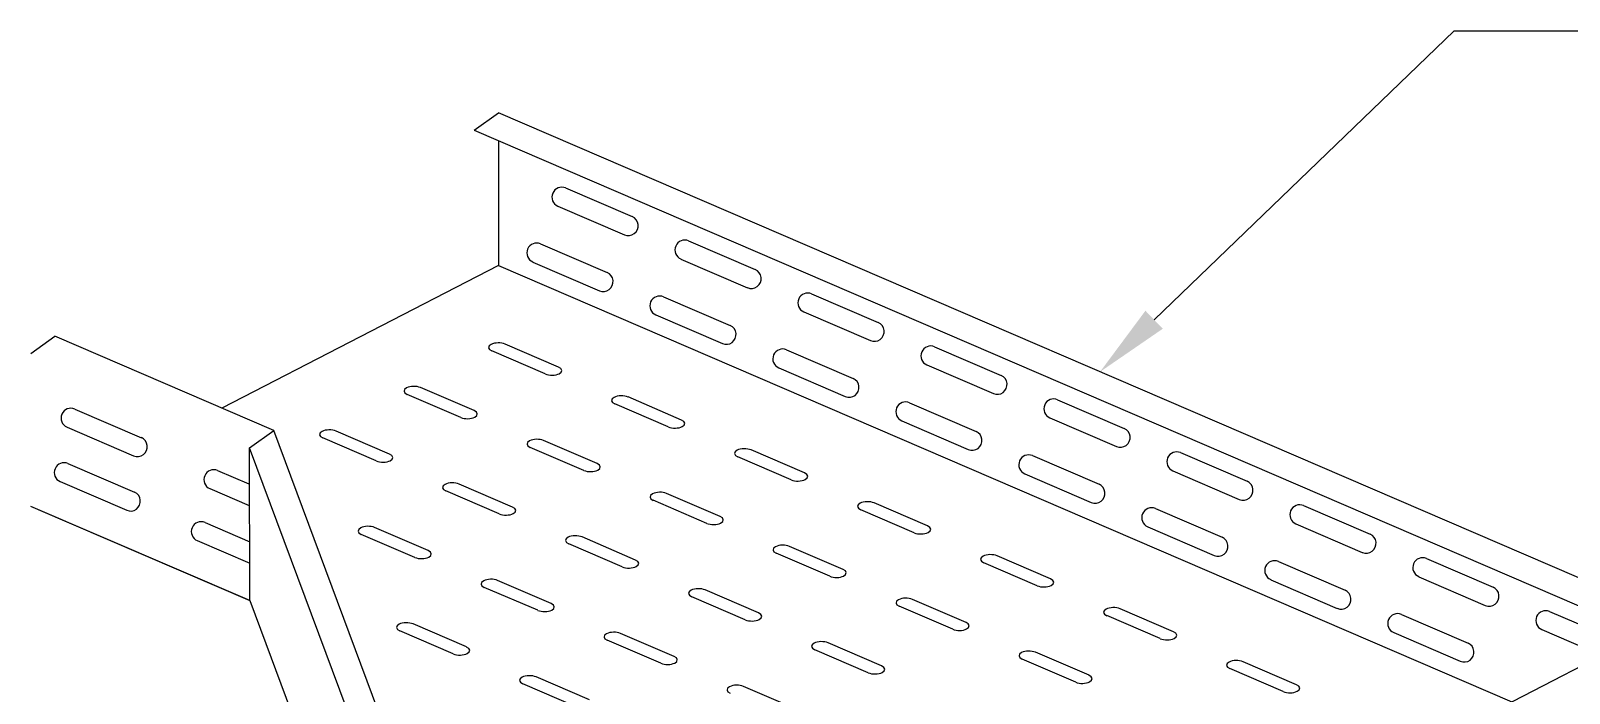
# Model space of a CAD drawing. Extents: x -508 to 92, y -98 to -31.
# Drawn here: x -87.476 to -85.151, y -63.785 to -62.784 of the extents above; entities that cross this region are included whole.
import ezdxf

# ---------------------------------------------------------------- set-up
doc = ezdxf.new("R2010")
doc.units = 0
doc.header["$MEASUREMENT"] = 0
doc.layers.add('CONSTRUCTION', color=3, linetype='CONTINUOUS')

msp = doc.modelspace()

# ---------------------------------------------------------------- linework, layer by layer
at = {"layer": 'CONSTRUCTION'}
for p, q in [((-85.7781, -63.2207, 0.5349), (-85.3246, -62.7842, 0.5349)), ((-85.3246, -62.7842, 0.5349), (-84.853, -62.7842, 0.5349)), ((-84.9504, -63.6907, -31.1271), (-86.7692, -62.9081, -32.5977)), ((-86.7692, -62.9501, -32.6202), (-86.769, -63.1389, -32.7209)), ((-86.6675, -63.0216, -32.7215), (-86.5669, -63.0649, -32.7271)), ((-86.6793, -63.049, -32.7209), (-86.5787, -63.0923, -32.7265)), ((-86.7054, -63.1061, -32.7215), (-86.6048, -63.1494, -32.7271)), ((-86.4816, -63.1015, -32.5712), (-86.381, -63.1448, -32.5768)), ((-86.4934, -63.129, -32.5706), (-86.3928, -63.1723, -32.5762)), ((-86.769, -63.1389, -32.7209), (-85.2375, -63.7978, -31.4825)), ((-86.7172, -63.1335, -32.7209), (-86.6166, -63.1768, -32.7265)), ((-86.5195, -63.186, -32.5712), (-86.4189, -63.2293, -32.5768)), ((-86.2957, -63.1815, -32.4209), (-86.1952, -63.2248, -32.4265)), ((-86.5313, -63.2135, -32.5706), (-86.4307, -63.2568, -32.5762)), ((-86.3075, -63.2089, -32.4202), (-86.2069, -63.2522, -32.4259)), ((-87.1088, -63.3878, -31.6833), (-87.4395, -63.2455, -31.9507)), ((-86.3336, -63.266, -32.4209), (-86.233, -63.3093, -32.4265)), ((-86.1098, -63.2615, -32.2706), (-86.0093, -63.3048, -32.2762)), ((-86.3454, -63.2934, -32.4202), (-86.2448, -63.3367, -32.4259)), ((-86.1216, -63.2889, -32.2699), (-86.021, -63.3322, -32.2756)), ((-87.4094, -63.3556, -38.2549), (-87.3088, -63.3989, -38.2605)), ((-86.1477, -63.346, -32.2706), (-86.0472, -63.3893, -32.2762)), ((-85.9239, -63.3415, -32.1203), (-85.8234, -63.3848, -32.1259)), ((-87.4211, -63.383, -38.2543), (-87.3206, -63.4263, -38.2599)), ((-86.1595, -63.3734, -32.2699), (-86.0589, -63.4167, -32.2756)), ((-85.9357, -63.3689, -32.1196), (-85.8351, -63.4122, -32.1253)), ((-86.8971, -63.9558, -30.6179), (-87.1088, -63.3878, -31.6833)), ((-86.9336, -63.9822, -30.5845), (-87.1453, -63.4141, -31.6499)), ((-87.145, -63.6449, -31.773), (-87.1453, -63.4141, -31.6499)), ((-85.9618, -63.426, -32.1203), (-85.8613, -63.4693, -32.1259)), ((-85.7381, -63.4215, -31.97), (-85.6375, -63.4648, -31.9756)), ((-87.4198, -63.4378, -38.2186), (-87.3192, -63.4811, -38.2242)), ((-87.1935, -63.4484, -38.0804), (-87.1462, -63.4688, -38.083)), ((-85.9736, -63.4534, -32.1196), (-85.873, -63.4967, -32.1253)), ((-85.7498, -63.4489, -31.9693), (-85.6493, -63.4922, -31.975)), ((-87.4315, -63.4652, -38.2179), (-87.331, -63.5085, -38.2236)), ((-87.2053, -63.4759, -38.0797), (-87.1461, -63.5013, -38.083)), ((-85.5522, -63.5015, -31.8197), (-85.4516, -63.5448, -31.8253)), ((-87.4646, -63.5074, -32.0314), (-87.145, -63.6449, -31.773)), ((-85.776, -63.506, -31.97), (-85.6754, -63.5493, -31.9756)), ((-87.2125, -63.527, -38.051), (-87.1451, -63.556, -38.0548)), ((-85.7877, -63.5334, -31.9693), (-85.6872, -63.5767, -31.975)), ((-85.5639, -63.5289, -31.819), (-85.4634, -63.5722, -31.8247)), ((-87.2243, -63.5544, -38.0504), (-87.1451, -63.5885, -38.0548)), ((-85.5901, -63.5859, -31.8197), (-85.4895, -63.6292, -31.8253)), ((-85.3663, -63.5814, -31.6694), (-85.2657, -63.6247, -31.675)), ((-85.6018, -63.6134, -31.819), (-85.5013, -63.6567, -31.8247)), ((-85.3781, -63.6089, -31.6687), (-85.2775, -63.6522, -31.6743)), ((-87.145, -63.6449, -31.773), (-87.0056, -64.0192, -31.071)), ((-85.4042, -63.6659, -31.6694), (-85.3036, -63.7092, -31.675)), ((-85.1804, -63.6614, -31.5191), (-85.0798, -63.7047, -31.5247)), ((-85.1922, -63.6888, -31.5184), (-85.0916, -63.7321, -31.524)), ((-85.4159, -63.6933, -31.6687), (-85.3154, -63.7366, -31.6743))]:
    msp.add_line(p, q, dxfattribs=at)
at = {"layer": 'CONSTRUCTION', "extrusion": (-0.191083, 0.861376, 0.470657)}
for p, q in [((-86.8057, -62.9344, -32.5643), (-86.7692, -62.9081, -32.5977)), ((-87.476, -63.2718, -31.9173), (-87.4395, -63.2455, -31.9507)), ((-87.1453, -63.4141, -31.6499), (-87.1088, -63.3878, -31.6833))]:
    msp.add_line(p, q, dxfattribs=at)
at = {"layer": 'CONSTRUCTION', "extrusion": (-0.00092807, 0.882316, 0.470657)}
for p, q in [((-86.8057, -62.9344, -32.5643), (-85.0379, -63.6951, -31.1349)), ((-86.769, -63.1389, -32.7209), (-87.1871, -63.3541, -32.3183)), ((-86.6984, -63.3026, -27.7809), (-86.7792, -63.2678, -27.8462)), ((-86.6782, -63.2922, -27.8003), (-86.7591, -63.2575, -27.8656)), ((-86.8261, -63.3683, -27.6579), (-86.9069, -63.3336, -27.7233)), ((-86.8059, -63.358, -27.6773), (-86.8868, -63.3232, -27.7427)), ((-86.4923, -63.3722, -27.65), (-86.5732, -63.3374, -27.7153)), ((-86.5125, -63.3826, -27.6306), (-86.5933, -63.3478, -27.6959)), ((-86.9538, -63.4341, -27.535), (-87.0346, -63.3993, -27.6003)), ((-86.9336, -63.4237, -27.5544), (-87.0144, -63.3889, -27.6197)), ((-86.62, -63.4379, -27.527), (-86.7009, -63.4032, -27.5924)), ((-86.6402, -63.4483, -27.5076), (-86.721, -63.4135, -27.573)), ((-86.3266, -63.4626, -27.4803), (-86.4074, -63.4278, -27.5456)), ((-86.3064, -63.4522, -27.4997), (-86.3873, -63.4174, -27.565)), ((-86.7679, -63.514, -27.3847), (-86.8487, -63.4793, -27.45)), ((-86.7477, -63.5037, -27.4041), (-86.8286, -63.4689, -27.4694)), ((-87.145, -63.6449, -31.773), (-87.4757, -63.5026, -32.0404)), ((-86.4543, -63.5283, -27.3573), (-86.5351, -63.4935, -27.4227)), ((-86.4341, -63.5179, -27.3767), (-86.515, -63.4831, -27.4421)), ((-86.1205, -63.5322, -27.3494), (-86.2014, -63.4974, -27.4147)), ((-86.1407, -63.5426, -27.33), (-86.2216, -63.5078, -27.3953)), ((-86.8956, -63.5798, -27.2617), (-86.9764, -63.545, -27.3271)), ((-86.8754, -63.5694, -27.2811), (-86.9563, -63.5346, -27.3465)), ((-86.5618, -63.5837, -27.2538), (-86.6427, -63.5489, -27.3191)), ((-86.582, -63.594, -27.2344), (-86.6628, -63.5592, -27.2997)), ((-86.2482, -63.5979, -27.2264), (-86.3291, -63.5631, -27.2918)), ((-86.2684, -63.6083, -27.207), (-86.3492, -63.5735, -27.2724)), ((-85.9548, -63.6225, -27.1796), (-86.0357, -63.5878, -27.245)), ((-85.9347, -63.6122, -27.1991), (-86.0155, -63.5774, -27.2644)), ((-86.6895, -63.6494, -27.1308), (-86.7704, -63.6146, -27.1962)), ((-86.7097, -63.6597, -27.1114), (-86.7905, -63.625, -27.1768)), ((-86.3961, -63.674, -27.084), (-86.4769, -63.6392, -27.1494)), ((-86.3759, -63.6636, -27.1035), (-86.4568, -63.6288, -27.1688)), ((-86.0825, -63.6883, -27.0567), (-86.1634, -63.6535, -27.1221)), ((-86.0624, -63.6779, -27.0761), (-86.1432, -63.6431, -27.1415)), ((-85.7488, -63.6922, -27.0487), (-85.8296, -63.6574, -27.1141)), ((-86.8172, -63.7151, -27.0079), (-86.8981, -63.6803, -27.0732)), ((-85.7689, -63.7025, -27.0293), (-85.8498, -63.6677, -27.0947)), ((-86.8374, -63.7255, -26.9884), (-86.9182, -63.6907, -27.0538)), ((-86.7072, -64.5543, -29.4411), (-85.0379, -63.6951, -31.0484)), ((-86.5238, -63.7397, -26.9611), (-86.6046, -63.7049, -27.0265)), ((-86.5036, -63.7294, -26.9805), (-86.5845, -63.6946, -27.0459)), ((-86.1901, -63.7436, -26.9531), (-86.2709, -63.7088, -27.0185)), ((-86.2102, -63.754, -26.9337), (-86.2911, -63.7192, -26.9991)), ((-85.8966, -63.7683, -26.9064), (-85.9775, -63.7335, -26.9718)), ((-85.8765, -63.7579, -26.9258), (-85.9573, -63.7231, -26.9912)), ((-85.583, -63.7825, -26.879), (-85.6639, -63.7477, -26.9444)), ((-85.5629, -63.7721, -26.8984), (-85.6437, -63.7374, -26.9638)), ((-86.6515, -63.8055, -26.8381), (-86.7323, -63.7707, -26.9035)), ((-86.6313, -63.7951, -26.8575), (-86.7122, -63.7603, -26.9229)), ((-86.3177, -63.8093, -26.8302), (-86.3986, -63.7746, -26.8956))]:
    msp.add_line(p, q, dxfattribs=at)
at = {"layer": 'CONSTRUCTION', "extrusion": (0.055889, 0.000176226, 0.998437)}
for centre, start, end in [((-62.7617, 84.9072, -37.5252), 336.5561, 156.5561), ((-62.8053, 84.8066, -37.5252), 156.5561, 336.5561), ((-62.846, 84.9453, -37.5273), 336.5561, 156.5561), ((-62.8422, 84.7302, -37.3648), 336.5561, 156.5561), ((-62.8897, 84.8447, -37.5273), 156.5561, 336.5561), ((-62.8858, 84.6296, -37.3648), 156.5561, 336.5561), ((-62.9266, 84.7683, -37.3669), 336.5561, 156.5561), ((-62.9228, 84.5533, -37.2043), 336.5561, 156.5561), ((-62.9702, 84.6677, -37.3669), 156.5561, 336.5561), ((-62.9664, 84.4527, -37.2043), 156.5561, 336.5561), ((-63.0072, 84.5914, -37.2065), 336.5561, 156.5561), ((-63.0034, 84.3763, -37.0439), 336.5561, 156.5561), ((-63.0508, 84.4908, -37.2065), 156.5561, 336.5561), ((-63.047, 84.2758, -37.0439), 156.5561, 336.5561), ((-63.0839, 84.1994, -36.8834), 336.5561, 156.5561), ((-63.0933, 85.3397, -43.0915), 336.5561, 156.5561), ((-63.0877, 84.4144, -37.046), 336.5561, 156.5561), ((-63.1276, 84.0988, -36.8834), 156.5561, 336.5561), ((-63.1369, 85.2391, -43.0915), 156.5561, 336.5561), ((-63.1314, 84.3139, -37.046), 156.5561, 336.5561), ((-63.1683, 84.2375, -36.8856), 336.5561, 156.5561), ((-63.1645, 84.0225, -36.723), 336.5561, 156.5561), ((-63.1756, 85.3523, -43.0558), 336.5561, 156.5561), ((-63.1869, 85.1342, -42.9052), 336.5561, 156.5561), ((-63.2119, 84.1369, -36.8856), 156.5561, 336.5561), ((-63.2081, 83.9219, -36.723), 156.5561, 336.5561), ((-63.2192, 85.2518, -43.0558), 156.5561, 336.5561), ((-63.2451, 83.8455, -36.5625), 336.5561, 156.5561), ((-63.2654, 85.1551, -42.8769), 336.5561, 156.5561), ((-63.2489, 84.0606, -36.7251), 336.5561, 156.5561), ((-63.2925, 83.96, -36.7251), 156.5561, 336.5561), ((-63.2887, 83.7449, -36.5625), 156.5561, 336.5561), ((-63.3294, 83.8836, -36.5647), 336.5561, 156.5561), ((-63.3256, 83.6686, -36.4021), 336.5561, 156.5561), ((-63.3731, 83.783, -36.5647), 156.5561, 336.5561), ((-63.3693, 83.568, -36.4021), 156.5561, 336.5561), ((-63.41, 83.7067, -36.4042), 336.5561, 156.5561), ((-63.4062, 83.4916, -36.2417), 336.5561, 156.5561), ((-63.4536, 83.6061, -36.4042), 156.5561, 336.5561)]:
    msp.add_arc(centre, 0.0149, start, end, dxfattribs=at)
at = {"layer": 'CONSTRUCTION', "extrusion": (-0.00092807, 0.882316, 0.470657)}
for centre, start, end in [((86.8356, 5.1543, -68.8477), 227.4839, 47.4839), ((86.7548, 5.2284, -68.8477), 47.4839, 227.4839), ((86.9634, 5.2937, -68.8477), 227.4839, 47.4839), ((86.6498, 5.3247, -68.8477), 227.4839, 47.4839), ((86.8826, 5.3677, -68.8477), 47.4839, 227.4839), ((87.0912, 5.433, -68.8477), 227.4839, 47.4839), ((86.569, 5.3987, -68.8477), 47.4839, 227.4839), ((86.7776, 5.464, -68.8477), 227.4839, 47.4839), ((87.0103, 5.5071, -68.8477), 47.4839, 227.4839), ((86.464, 5.495, -68.8477), 227.4839, 47.4839), ((86.6968, 5.5381, -68.8477), 47.4839, 227.4839), ((86.3832, 5.5691, -68.8477), 47.4839, 227.4839), ((86.9054, 5.6034, -68.8477), 227.4839, 47.4839), ((86.5918, 5.6344, -68.8477), 227.4839, 47.4839), ((86.2782, 5.6654, -68.8477), 227.4839, 47.4839), ((86.8245, 5.6774, -68.8477), 47.4839, 227.4839), ((86.511, 5.7084, -68.8477), 47.4839, 227.4839), ((87.0331, 5.7427, -68.8477), 227.4839, 47.4839), ((86.7196, 5.7737, -68.8477), 227.4839, 47.4839), ((86.1974, 5.7394, -68.8477), 47.4839, 227.4839), ((86.9523, 5.8168, -68.8477), 47.4839, 227.4839), ((86.406, 5.8047, -68.8477), 227.4839, 47.4839), ((86.6387, 5.8478, -68.8477), 47.4839, 227.4839), ((86.0924, 5.8357, -68.8477), 227.4839, 47.4839), ((86.8473, 5.9131, -68.8477), 227.4839, 47.4839), ((86.3252, 5.8788, -68.8477), 47.4839, 227.4839), ((86.0116, 5.9098, -68.8477), 47.4839, 227.4839), ((86.5337, 5.9441, -68.8477), 227.4839, 47.4839), ((86.2202, 5.9751, -68.8477), 227.4839, 47.4839), ((86.7665, 5.9872, -68.8477), 47.4839, 227.4839), ((86.4529, 6.0182, -68.8477), 47.4839, 227.4839), ((85.9066, 6.0061, -68.8477), 227.4839, 47.4839), ((86.9751, 6.0524, -68.8477), 227.4839, 47.4839), ((86.1394, 6.0492, -68.8477), 47.4839, 227.4839), ((86.6615, 6.0834, -68.8477), 227.4839, 47.4839), ((86.3479, 6.1144, -68.8477), 227.4839, 47.4839), ((85.8258, 6.0802, -68.8477), 47.4839, 227.4839), ((86.8943, 6.1265, -68.8477), 47.4839, 227.4839), ((86.5807, 6.1575, -68.8477), 47.4839, 227.4839), ((86.0344, 6.1454, -68.8477), 227.4839, 47.4839), ((85.7208, 6.1764, -68.8477), 227.4839, 47.4839), ((86.7893, 6.2228, -68.8477), 227.4839, 47.4839), ((86.2671, 6.1885, -68.8477), 47.4839, 227.4839), ((85.9536, 6.2195, -68.8477), 47.4839, 227.4839), ((86.4757, 6.2538, -68.8477), 227.4839, 47.4839), ((85.64, 6.2505, -68.8477), 47.4839, 227.4839)]:
    msp.add_arc(centre, 0.0149, start, end, dxfattribs=at)
at = {"layer": 'CONSTRUCTION'}
msp.add_solid([(-85.765, -63.2343, 0.5349), (-85.7912, -63.2071, 0.5349), (-85.8598, -63.2994, 0.5349)], dxfattribs=at)

doc.saveas('drawing.dxf')
